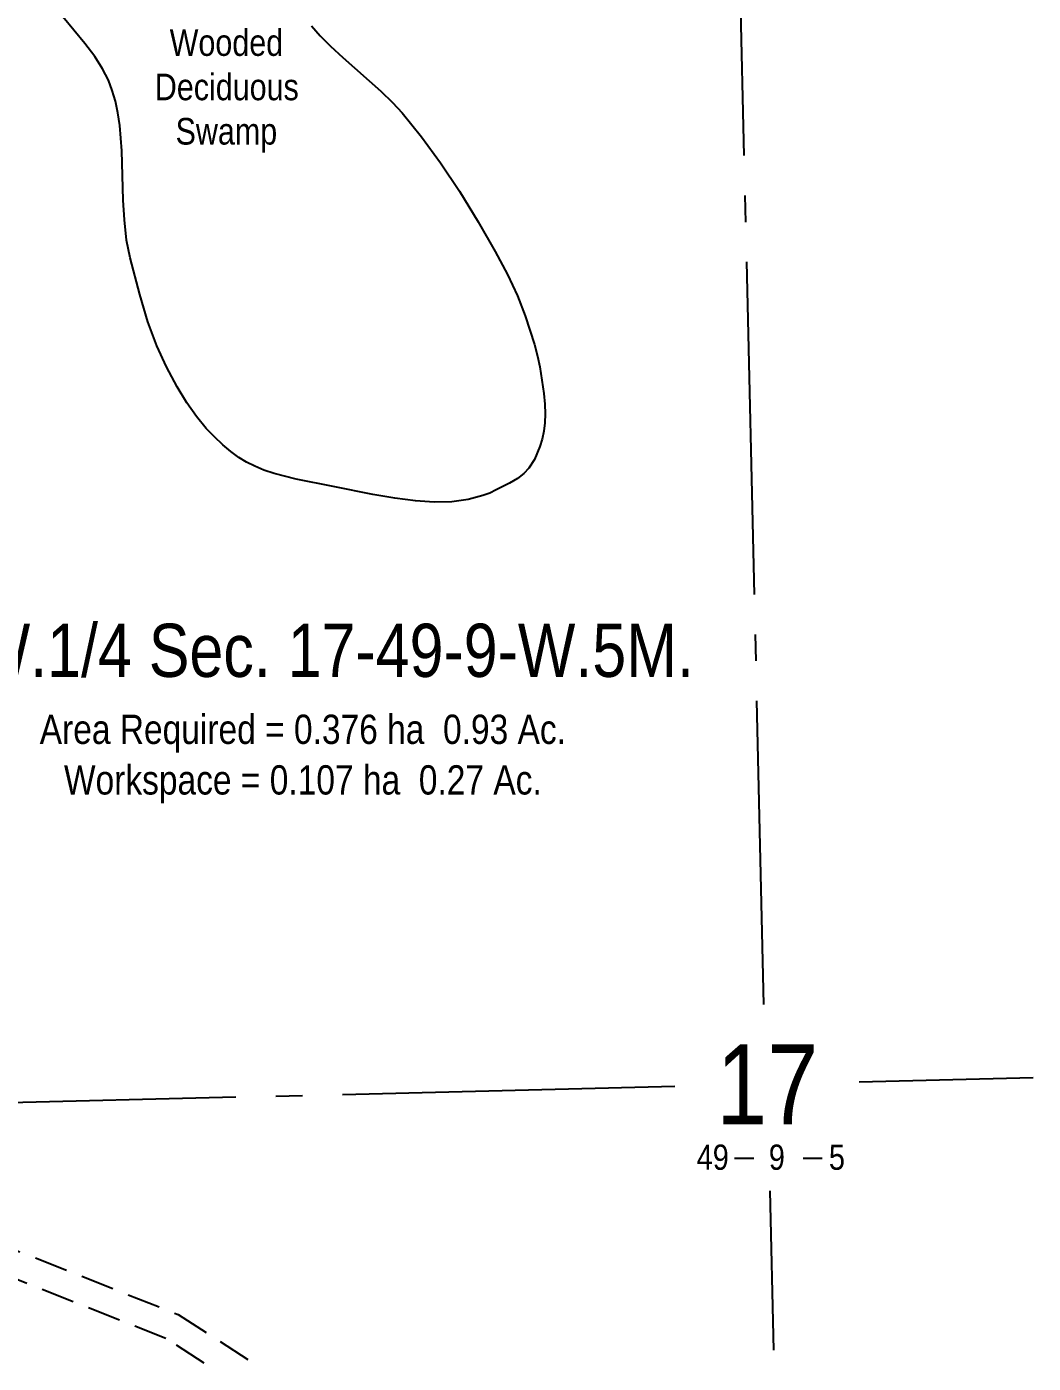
# Model space of a CAD drawing. Extents: x 613557 to 617779, y 5898664 to 5902038.
# Drawn here: x 614438 to 614817, y 5899000 to 5899502 of the extents above; entities that cross this region are included whole.
import ezdxf
from ezdxf.enums import TextEntityAlignment as Align

# ---------------------------------------------------------------- set-up
doc = ezdxf.new("R2010")
doc.units = 0
doc.header["$LTSCALE"] = 5
doc.linetypes.add('foc-FLOWLINE', pattern=[3.75, 2.5, -1.25])
doc.linetypes.add('foc-QUARTERLINE', pattern=[33, 25, -3, 2, -3])
for name, color, linetype in [('10', 1, 'Continuous'), ('9', 3, 'Continuous'), ('C-FLOWLINE', 13, 'foc-FLOWLINE'), ('C-SYMBOL', 7, 'Continuous'), ('L-AREAREQUIRED', 7, 'Continuous'), ('L-SECLBL', 7, 'Continuous'), ('L-SECQ', 8, 'foc-QUARTERLINE'), ('WETLAND', 143, 'Continuous'), ('WETLAND-T', 146, 'Continuous')]:
    doc.layers.add(name, color=color, linetype=linetype)
doc.styles.add('100L', font='ARIALN.TTF', dxfattribs={"height": 11})
doc.styles.add('175L', font='ARIALN.TTF', dxfattribs={"height": 20})
doc.styles.add('80L', font='ARIALN.TTF', dxfattribs={"height": 10})
doc.styles.add('SIMPLEX', font='ARIALN.TTF')

# ---------------------------------------------------------------- blocks, each defined once
blk = doc.blocks.new('L-SECLBL')
at = {"layer": '9', "color": 7}
for p, q in [((-5.08, -27.83), (-12.29, -27.83)), ((20.7, -27.83), (13.5, -27.83))]:
    blk.add_line(p, q, dxfattribs=at)
at = {"layer": '10', "color": 2, "style": 'SIMPLEX'}
blk.add_attdef('SEC', text='', height=30, dxfattribs=at).set_placement((0, 0), align=Align.MIDDLE)
at = {"layer": '10', "color": 5, "style": '80L'}
blk.add_attdef('TWP', text='', height=9.5, dxfattribs=at).set_placement((-14.43, -27.37), align=Align.MIDDLE_RIGHT)
blk.add_attdef('RGE', text='', height=9.5, dxfattribs=at).set_placement((3.62, -27.37), align=Align.MIDDLE_CENTER)
blk.add_attdef('MER', text='', height=9.5, dxfattribs=at).set_placement((23.17, -27.37), align=Align.MIDDLE_LEFT)

msp = doc.modelspace()

# ---------------------------------------------------------------- linework, layer by layer
at = {"layer": 'C-FLOWLINE'}
msp.add_lwpolyline([(614505.124, 5898999.931), (614490.686, 5899009.281), (614276.195, 5899094.042), (614086.664, 5899168.283), (613939.133, 5899226.071), (613918.998, 5899233.958), (613908.486, 5899238.076), (613908.23, 5899248.976), (613918.735, 5899244.861), (613938.864, 5899236.977), (614034.417, 5899199.548), (614090.729, 5899177.49), (614201.916, 5899133.919), (614302.157, 5899094.673), (614495.304, 5899018.284), (614522.97, 5899000.367)], dxfattribs=at)
at = {"layer": 'L-SECQ', "flags": 128}
for points in [[(614697.44, 5899908.725), (614715.387, 5899134.727)], [(614816.742, 5899107.206), (614751.242, 5899105.62)], [(614681.981, 5899103.902), (613912.079, 5899085.196)], [(614717.696, 5899064.777), (614719.133, 5899004.88)]]:
    msp.add_lwpolyline(points, dxfattribs=at)
at = {"layer": 'WETLAND'}
msp.add_lwpolyline([(614545.386, 5899502.592), (614548.718, 5899498.848), (614552.601, 5899494.941), (614557.236, 5899490.666), (614571.493, 5899478.07), (614575.809, 5899473.857), (614579.454, 5899469.888), (614586.78, 5899460.904), (614593.974, 5899451.122), (614601.057, 5899440.51), (614608.07, 5899429.007), (614614.481, 5899417.811), (614619.079, 5899409.115), (614622.824, 5899401.098), (614625.786, 5899393.577), (614629.296, 5899382.861), (614630.426, 5899378.518), (614631.236, 5899374.499), (614632.736, 5899364.389), (614633.081, 5899360.428), (614633.195, 5899356.824), (614633.074, 5899353.398), (614632.709, 5899350.222), (614632.098, 5899347.268), (614631.236, 5899344.52), (614629.201, 5899339.682), (614627.148, 5899336.343), (614625.284, 5899334.37), (614622.821, 5899332.489), (614619.837, 5899330.707), (614614.884, 5899328.167), (614612.42, 5899327.02), (614609.833, 5899326.04), (614604.276, 5899324.577), (614598.178, 5899323.768), (614591.469, 5899323.604), (614584.535, 5899324.032), (614576.736, 5899325.036), (614568.527, 5899326.49), (614553.563, 5899329.53), (614539.627, 5899332.245), (614531.357, 5899334.372), (614527.56, 5899335.663), (614524.119, 5899337.091), (614520.985, 5899338.676), (614518.133, 5899340.432), (614515.135, 5899342.628), (614512.09, 5899345.178), (614509, 5899348.081), (614505.868, 5899351.333), (614502.176, 5899355.755), (614498.56, 5899360.918), (614494.941, 5899366.924), (614490.879, 5899374.499), (614487.241, 5899382.391), (614483.919, 5899391.363), (614480.826, 5899401.578), (614477.252, 5899415.38), (614475.932, 5899422.054), (614475.077, 5899429.669), (614474.666, 5899437.153), (614474.133, 5899455.609), (614473.362, 5899465.116), (614472.643, 5899469.896), (614471.699, 5899474.283), (614470.514, 5899478.355), (614469.075, 5899482.152), (614466.891, 5899486.515), (614463.96, 5899491.096), (614460.24, 5899496.012), (614451.916, 5899506.009)], dxfattribs=at)

# ---------------------------------------------------------------- block references
at = {"layer": 'L-SECLBL'}
msp.add_blockref('L-SECLBL', (614716.736, 5899104.764), dxfattribs=at).add_auto_attribs({'SEC': '17', 'TWP': '49', 'RGE': '9', 'MER': '5'})

# ---------------------------------------------------------------- texts
at = {"layer": 'C-SYMBOL', "color": 3, "style": '175L'}
msp.add_text('N.W.1/4 Sec. 17-49-9-W.5M.', height=19.99231, dxfattribs=at).set_placement((614542.173, 5899251.912), align=Align.BOTTOM_CENTER)
at = {"layer": 'L-AREAREQUIRED', "color": 5, "style": '100L'}
for s, p in [('Area Required = 0.376 ha  0.93 Ac.', (614542.173, 5899229.42)), ('Workspace = 0.107 ha  0.27 Ac.', (614542.173, 5899210.404))]:
    msp.add_text(s, height=10.99577, dxfattribs=at).set_placement(p, align=Align.BOTTOM_CENTER)
at = {"layer": 'WETLAND-T', "insert": (614484.346, 5899501.332), "char_height": 10, "attachment_point": 1, "style": '80L'}
msp.add_mtext_dynamic_manual_height_columns('\\pi7.7541;Wooded \\P\\pi2.1777;Deciduous\\P\\pi9.9881;Swamp', width=57.17949, gutter_width=49.981, heights=[0], dxfattribs=at)

doc.saveas('drawing.dxf')
